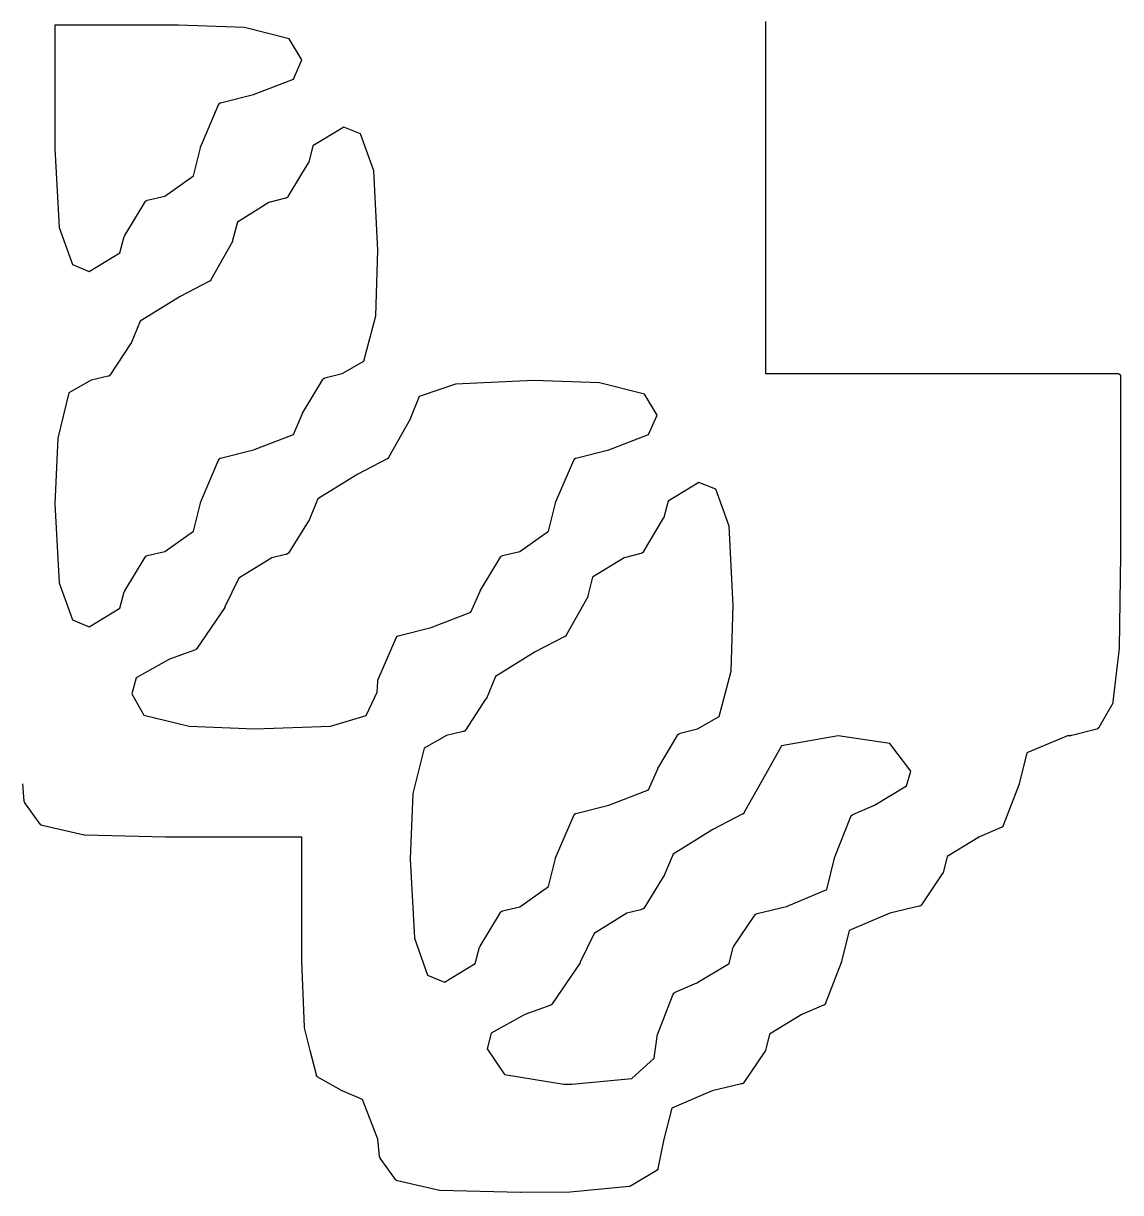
# Model space of a CAD drawing. Header units: millimetres. Extents: x 24 to 207, y 13 to 184.
# Drawn here: x 84.967 to 86.536, y 169.269 to 170.94 of the extents above; entities that cross this region are included whole.
import ezdxf

# ---------------------------------------------------------------- set-up
doc = ezdxf.new("R2010")
doc.units = ezdxf.units.MM
doc.header["$MEASUREMENT"] = 0
doc.layers.add('Silk', color=142, linetype='Continuous')

msp = doc.modelspace()

# ---------------------------------------------------------------- linework, layer by layer
at = {"layer": 'Silk', "linetype": 'Continuous'}
for p, q in [((86.028, 170.9428), (86.028, 170.4398)), ((85.012, 170.9378), (85.012, 170.7615)), ((85.189, 170.9378), (85.012, 170.9378)), ((85.283, 170.9344), (85.189, 170.9378)), ((85.347, 170.9183), (85.283, 170.9344)), ((85.365, 170.8881), (85.347, 170.9183)), ((85.353, 170.8605), (85.365, 170.8881)), ((85.296, 170.8387), (85.353, 170.8605)), ((85.249, 170.8269), (85.296, 170.8387)), ((85.22, 170.7633), (85.246, 170.824)), ((85.246, 170.8244), (85.247, 170.8249)), ((85.246, 170.824), (85.246, 170.8244)), ((85.247, 170.8258), (85.248, 170.8262)), ((85.247, 170.8254), (85.247, 170.8258)), ((85.247, 170.8252), (85.247, 170.8254)), ((85.247, 170.8249), (85.247, 170.8252)), ((85.248, 170.8265), (85.249, 170.8266)), ((85.248, 170.8263), (85.248, 170.8265)), ((85.248, 170.8262), (85.248, 170.8263)), ((85.249, 170.8266), (85.249, 170.8269)), ((85.425, 170.7921), (85.381, 170.7654)), ((85.449, 170.7823), (85.425, 170.7921)), ((85.468, 170.7293), (85.449, 170.7823)), ((85.012, 170.7615), (85.018, 170.6483)), ((85.21, 170.7221), (85.22, 170.7625)), ((85.22, 170.7629), (85.22, 170.7633)), ((85.22, 170.7625), (85.22, 170.7629)), ((85.381, 170.7654), (85.375, 170.742)), ((85.374, 170.7407), (85.345, 170.6926)), ((85.375, 170.7413), (85.374, 170.7407)), ((85.375, 170.742), (85.375, 170.7413)), ((85.169, 170.6934), (85.21, 170.7221)), ((85.474, 170.6162), (85.468, 170.7293)), ((85.143, 170.6869), (85.144, 170.6872)), ((85.144, 170.6873), (85.169, 170.6934)), ((85.144, 170.6872), (85.144, 170.6873)), ((85.144, 170.6873), (85.144, 170.6873)), ((85.342, 170.6903), (85.318, 170.6841)), ((85.343, 170.6904), (85.342, 170.6903)), ((85.344, 170.691), (85.343, 170.6907)), ((85.343, 170.6907), (85.343, 170.6904)), ((85.343, 170.6904), (85.343, 170.6904)), ((85.345, 170.6917), (85.344, 170.6912)), ((85.344, 170.6912), (85.344, 170.6911)), ((85.344, 170.6911), (85.344, 170.691)), ((85.345, 170.6926), (85.345, 170.6924)), ((85.345, 170.6924), (85.345, 170.6922)), ((85.345, 170.6922), (85.345, 170.6917)), ((85.112, 170.637), (85.141, 170.6851)), ((85.141, 170.6854), (85.142, 170.6859)), ((85.141, 170.6852), (85.141, 170.6854)), ((85.141, 170.6851), (85.141, 170.6852)), ((85.142, 170.6866), (85.143, 170.6869)), ((85.142, 170.6865), (85.142, 170.6866)), ((85.142, 170.6864), (85.142, 170.6865)), ((85.142, 170.6859), (85.142, 170.6864)), ((85.318, 170.6841), (85.273, 170.6563)), ((85.273, 170.6563), (85.266, 170.6298)), ((85.018, 170.6483), (85.037, 170.5954)), ((85.112, 170.6363), (85.112, 170.637)), ((85.105, 170.6122), (85.111, 170.6356)), ((85.111, 170.6356), (85.112, 170.6363)), ((85.266, 170.6286), (85.235, 170.5736)), ((85.266, 170.6298), (85.266, 170.6292)), ((85.266, 170.6292), (85.266, 170.6286)), ((85.061, 170.5855), (85.105, 170.6122)), ((85.471, 170.5222), (85.474, 170.6162)), ((85.037, 170.5954), (85.061, 170.5855)), ((85.233, 170.5716), (85.191, 170.5498)), ((85.234, 170.5719), (85.233, 170.5716)), ((85.235, 170.5726), (85.234, 170.5724)), ((85.234, 170.5724), (85.234, 170.5722)), ((85.234, 170.5722), (85.234, 170.5719)), ((85.235, 170.5736), (85.235, 170.5731)), ((85.235, 170.5731), (85.235, 170.5726)), ((85.191, 170.5498), (85.134, 170.5143)), ((85.454, 170.4575), (85.471, 170.5222)), ((85.134, 170.5143), (85.121, 170.4831)), ((85.12, 170.4823), (85.091, 170.4379)), ((85.121, 170.4827), (85.12, 170.4823)), ((85.121, 170.4831), (85.121, 170.4827)), ((85.423, 170.4395), (85.454, 170.4575)), ((85.09, 170.4364), (85.089, 170.4361)), ((85.091, 170.4376), (85.09, 170.4371)), ((85.09, 170.4371), (85.09, 170.4366)), ((85.09, 170.4366), (85.09, 170.4365)), ((85.09, 170.4365), (85.09, 170.4364)), ((85.091, 170.4379), (85.091, 170.4377)), ((85.091, 170.4377), (85.091, 170.4376)), ((85.398, 170.4333), (85.423, 170.4395)), ((86.028, 170.4398), (86.531, 170.4398)), ((86.531, 170.4398), (86.532, 170.4397)), ((86.532, 170.4397), (86.532, 170.4397)), ((86.532, 170.4397), (86.533, 170.4396)), ((86.533, 170.4396), (86.533, 170.4395)), ((86.533, 170.4395), (86.533, 170.4393)), ((86.533, 170.4393), (86.534, 170.4391)), ((86.534, 170.4391), (86.534, 170.4389)), ((86.534, 170.4389), (86.535, 170.4386)), ((86.535, 170.4386), (86.535, 170.4383)), ((86.535, 170.4383), (86.535, 170.438)), ((86.535, 170.438), (86.535, 170.4376)), ((86.535, 170.4376), (86.536, 170.4373)), ((86.536, 170.4373), (86.536, 170.4369)), ((86.536, 170.4369), (86.536, 170.4365)), ((86.536, 170.4365), (86.536, 170.4361)), ((85.064, 170.4301), (85.032, 170.4121)), ((85.088, 170.4357), (85.064, 170.4301)), ((85.089, 170.4361), (85.088, 170.4358)), ((85.088, 170.4358), (85.088, 170.4358)), ((85.088, 170.4358), (85.088, 170.4357)), ((85.366, 170.383), (85.395, 170.4311)), ((85.395, 170.4314), (85.396, 170.4319)), ((85.395, 170.4312), (85.395, 170.4314)), ((85.395, 170.4311), (85.395, 170.4312)), ((85.396, 170.4326), (85.397, 170.4329)), ((85.396, 170.4325), (85.396, 170.4326)), ((85.396, 170.4324), (85.396, 170.4325)), ((85.396, 170.4319), (85.396, 170.4324)), ((85.397, 170.4329), (85.398, 170.4332)), ((85.398, 170.4332), (85.398, 170.4333)), ((85.398, 170.4333), (85.398, 170.4333)), ((85.585, 170.4246), (85.533, 170.4066)), ((85.697, 170.4298), (85.585, 170.4246)), ((85.791, 170.4264), (85.697, 170.4298)), ((85.855, 170.4103), (85.791, 170.4264)), ((86.536, 170.4361), (86.536, 170.4357)), ((86.536, 170.4357), (86.536, 170.4352)), ((86.536, 170.4352), (86.536, 170.4348)), ((86.536, 170.4348), (86.536, 170.1808)), ((85.032, 170.4121), (85.016, 170.3474)), ((85.533, 170.4066), (85.52, 170.3751)), ((85.873, 170.3801), (85.855, 170.4103)), ((85.353, 170.3526), (85.366, 170.3823)), ((85.366, 170.3826), (85.366, 170.383)), ((85.366, 170.3823), (85.366, 170.3826)), ((85.52, 170.3746), (85.489, 170.3196)), ((85.52, 170.3751), (85.52, 170.3748)), ((85.52, 170.3748), (85.52, 170.3746)), ((85.861, 170.3526), (85.873, 170.3801)), ((85.016, 170.3474), (85.012, 170.2534)), ((85.296, 170.3307), (85.353, 170.3526)), ((85.804, 170.3307), (85.861, 170.3526)), ((85.249, 170.3189), (85.296, 170.3307)), ((85.489, 170.3196), (85.489, 170.3191)), ((85.757, 170.3189), (85.804, 170.3307)), ((85.22, 170.2553), (85.246, 170.316)), ((85.246, 170.3164), (85.247, 170.3169)), ((85.246, 170.316), (85.246, 170.3164)), ((85.247, 170.3178), (85.248, 170.3182)), ((85.247, 170.3174), (85.247, 170.3178)), ((85.247, 170.3172), (85.247, 170.3174)), ((85.247, 170.3169), (85.247, 170.3172)), ((85.248, 170.3185), (85.249, 170.3186)), ((85.248, 170.3183), (85.248, 170.3185)), ((85.248, 170.3182), (85.248, 170.3183)), ((85.249, 170.3186), (85.249, 170.3189)), ((85.487, 170.3176), (85.445, 170.2958)), ((85.488, 170.3179), (85.487, 170.3176)), ((85.489, 170.3186), (85.488, 170.3184)), ((85.488, 170.3184), (85.488, 170.3182)), ((85.488, 170.3182), (85.488, 170.3179)), ((85.489, 170.3191), (85.489, 170.3186)), ((85.728, 170.2553), (85.754, 170.316)), ((85.754, 170.3164), (85.755, 170.3169)), ((85.754, 170.316), (85.754, 170.3164)), ((85.755, 170.3178), (85.756, 170.3182)), ((85.755, 170.3174), (85.755, 170.3178)), ((85.755, 170.3172), (85.755, 170.3174)), ((85.755, 170.3169), (85.755, 170.3172)), ((85.756, 170.3185), (85.757, 170.3186)), ((85.756, 170.3183), (85.756, 170.3185)), ((85.756, 170.3182), (85.756, 170.3183)), ((85.757, 170.3186), (85.757, 170.3189)), ((85.445, 170.2958), (85.388, 170.2603)), ((85.933, 170.2841), (85.889, 170.2574)), ((85.957, 170.2743), (85.933, 170.2841)), ((85.976, 170.2213), (85.957, 170.2743)), ((85.012, 170.2534), (85.018, 170.1403)), ((85.21, 170.2141), (85.22, 170.2545)), ((85.22, 170.2549), (85.22, 170.2553)), ((85.22, 170.2545), (85.22, 170.2549)), ((85.388, 170.2603), (85.375, 170.2291)), ((85.718, 170.2141), (85.728, 170.2545)), ((85.728, 170.2549), (85.728, 170.2553)), ((85.728, 170.2545), (85.728, 170.2549)), ((85.889, 170.2574), (85.883, 170.234)), ((85.374, 170.2283), (85.346, 170.183)), ((85.375, 170.2287), (85.374, 170.2283)), ((85.375, 170.2291), (85.375, 170.2287)), ((85.882, 170.2327), (85.853, 170.1846)), ((85.883, 170.2333), (85.882, 170.2327)), ((85.883, 170.234), (85.883, 170.2333)), ((85.982, 170.1082), (85.976, 170.2213)), ((85.169, 170.1854), (85.21, 170.2141)), ((85.677, 170.1854), (85.718, 170.2141)), ((85.112, 170.129), (85.141, 170.1771)), ((85.141, 170.1774), (85.142, 170.1779)), ((85.141, 170.1772), (85.141, 170.1774)), ((85.141, 170.1771), (85.141, 170.1772)), ((85.142, 170.1786), (85.143, 170.1789)), ((85.142, 170.1785), (85.142, 170.1786)), ((85.142, 170.1784), (85.142, 170.1785)), ((85.142, 170.1779), (85.142, 170.1784)), ((85.143, 170.1789), (85.144, 170.1792)), ((85.144, 170.1793), (85.169, 170.1854)), ((85.144, 170.1792), (85.144, 170.1793)), ((85.144, 170.1793), (85.144, 170.1793)), ((85.322, 170.1761), (85.275, 170.1469)), ((85.342, 170.1808), (85.322, 170.1761)), ((85.343, 170.1808), (85.342, 170.1808)), ((85.344, 170.1814), (85.343, 170.1812)), ((85.343, 170.1812), (85.343, 170.1809)), ((85.343, 170.1809), (85.343, 170.1808)), ((85.345, 170.1822), (85.344, 170.1817)), ((85.344, 170.1817), (85.344, 170.1816)), ((85.344, 170.1816), (85.344, 170.1814)), ((85.346, 170.183), (85.345, 170.1828)), ((85.345, 170.1828), (85.345, 170.1826)), ((85.345, 170.1826), (85.345, 170.1822)), ((85.62, 170.129), (85.649, 170.1771)), ((85.649, 170.1774), (85.65, 170.1779)), ((85.649, 170.1772), (85.649, 170.1774)), ((85.649, 170.1771), (85.649, 170.1772)), ((85.65, 170.1786), (85.651, 170.1789)), ((85.65, 170.1785), (85.65, 170.1786)), ((85.65, 170.1784), (85.65, 170.1785)), ((85.65, 170.1779), (85.65, 170.1784)), ((85.651, 170.1789), (85.652, 170.1792)), ((85.652, 170.1793), (85.677, 170.1854)), ((85.652, 170.1792), (85.652, 170.1793)), ((85.652, 170.1793), (85.652, 170.1793)), ((85.826, 170.1761), (85.781, 170.1483)), ((85.85, 170.1823), (85.826, 170.1761)), ((85.851, 170.1824), (85.85, 170.1823)), ((85.852, 170.183), (85.851, 170.1827)), ((85.851, 170.1827), (85.851, 170.1824)), ((85.851, 170.1824), (85.851, 170.1824)), ((85.853, 170.1837), (85.852, 170.1832)), ((85.852, 170.1832), (85.852, 170.1831)), ((85.852, 170.1831), (85.852, 170.183)), ((85.853, 170.1846), (85.853, 170.1844)), ((85.853, 170.1844), (85.853, 170.1842)), ((85.853, 170.1842), (85.853, 170.1837)), ((86.536, 170.1807), (86.534, 170.0473)), ((86.536, 170.1808), (86.536, 170.1808)), ((86.536, 170.1808), (86.536, 170.1807)), ((85.018, 170.1403), (85.037, 170.0874)), ((85.275, 170.1469), (85.255, 170.1061)), ((85.781, 170.1483), (85.774, 170.1218)), ((85.105, 170.1042), (85.111, 170.1276)), ((85.111, 170.1276), (85.112, 170.1283)), ((85.112, 170.1283), (85.112, 170.129)), ((85.607, 170.0985), (85.62, 170.1283)), ((85.62, 170.1286), (85.62, 170.129)), ((85.62, 170.1283), (85.62, 170.1286)), ((85.774, 170.1206), (85.743, 170.0656)), ((85.774, 170.1218), (85.774, 170.1212)), ((85.774, 170.1212), (85.774, 170.1206)), ((85.061, 170.0775), (85.105, 170.1042)), ((85.255, 170.1054), (85.215, 170.0464)), ((85.255, 170.1061), (85.255, 170.1058)), ((85.255, 170.1058), (85.255, 170.1054)), ((85.979, 170.0142), (85.982, 170.1082)), ((85.037, 170.0874), (85.061, 170.0775)), ((85.55, 170.0767), (85.607, 170.0985)), ((85.503, 170.0649), (85.55, 170.0767)), ((85.474, 170.0013), (85.5, 170.062)), ((85.5, 170.0624), (85.501, 170.0629)), ((85.5, 170.062), (85.5, 170.0624)), ((85.501, 170.0638), (85.502, 170.0642)), ((85.501, 170.0634), (85.501, 170.0638)), ((85.501, 170.0632), (85.501, 170.0634)), ((85.501, 170.0629), (85.501, 170.0632)), ((85.502, 170.0645), (85.503, 170.0646)), ((85.502, 170.0643), (85.502, 170.0645)), ((85.502, 170.0642), (85.502, 170.0643)), ((85.503, 170.0646), (85.503, 170.0649)), ((85.741, 170.0636), (85.699, 170.0418)), ((85.742, 170.0639), (85.741, 170.0636)), ((85.743, 170.0646), (85.742, 170.0644)), ((85.742, 170.0644), (85.742, 170.0642)), ((85.742, 170.0642), (85.742, 170.0639)), ((85.743, 170.0656), (85.743, 170.0651)), ((85.743, 170.0651), (85.743, 170.0646)), ((85.213, 170.0445), (85.176, 170.0311)), ((85.214, 170.0452), (85.213, 170.0449)), ((85.213, 170.0449), (85.213, 170.0445)), ((85.215, 170.0459), (85.214, 170.0454)), ((85.214, 170.0454), (85.214, 170.0453)), ((85.214, 170.0453), (85.214, 170.0452)), ((85.215, 170.0464), (85.215, 170.0459)), ((85.699, 170.0418), (85.642, 170.0063)), ((86.534, 170.0468), (86.525, 169.9703)), ((86.534, 170.0473), (86.534, 170.047)), ((86.534, 170.047), (86.534, 170.0468)), ((85.176, 170.0311), (85.128, 170.0047)), ((85.128, 170.0047), (85.122, 169.9819)), ((85.642, 170.0063), (85.629, 169.9751)), ((85.962, 169.9495), (85.979, 170.0142)), ((85.473, 169.9839), (85.474, 169.9996)), ((85.474, 170.0005), (85.474, 170.0013)), ((85.474, 170.0013), (85.474, 170.0013)), ((85.474, 170.0013), (85.474, 170.0013)), ((85.474, 169.9996), (85.474, 170.0005)), ((85.474, 169.9996), (85.474, 169.9996)), ((85.474, 169.9996), (85.474, 169.9996)), ((85.122, 169.9819), (85.139, 169.9513)), ((85.457, 169.951), (85.473, 169.9839)), ((85.628, 169.9743), (85.599, 169.9299)), ((85.629, 169.9747), (85.628, 169.9743)), ((85.629, 169.9751), (85.629, 169.9747)), ((86.525, 169.9684), (86.505, 169.9334)), ((86.525, 169.9703), (86.525, 169.9701)), ((86.525, 169.9701), (86.525, 169.97)), ((86.525, 169.97), (86.525, 169.9693)), ((86.525, 169.9693), (86.525, 169.9686)), ((86.525, 169.9686), (86.525, 169.9685)), ((86.525, 169.9685), (86.525, 169.9684)), ((85.139, 169.9513), (85.204, 169.9353)), ((85.204, 169.9353), (85.298, 169.9318)), ((85.298, 169.9318), (85.406, 169.9356)), ((85.406, 169.9356), (85.457, 169.951)), ((85.931, 169.9315), (85.962, 169.9495)), ((85.572, 169.9221), (85.54, 169.9041)), ((85.596, 169.9277), (85.572, 169.9221)), ((85.597, 169.9281), (85.596, 169.9278)), ((85.596, 169.9278), (85.596, 169.9278)), ((85.596, 169.9278), (85.596, 169.9277)), ((85.598, 169.9284), (85.597, 169.9281)), ((85.599, 169.9296), (85.598, 169.9291)), ((85.598, 169.9291), (85.598, 169.9286)), ((85.598, 169.9286), (85.598, 169.9285)), ((85.598, 169.9285), (85.598, 169.9284)), ((85.599, 169.9299), (85.599, 169.9297)), ((85.599, 169.9297), (85.599, 169.9296)), ((85.874, 169.875), (85.903, 169.9231)), ((85.903, 169.9234), (85.904, 169.9239)), ((85.903, 169.9232), (85.903, 169.9234)), ((85.903, 169.9231), (85.903, 169.9232)), ((85.904, 169.9246), (85.905, 169.9249)), ((85.904, 169.9245), (85.904, 169.9246)), ((85.904, 169.9244), (85.904, 169.9245)), ((85.904, 169.9239), (85.904, 169.9244)), ((85.905, 169.9249), (85.906, 169.9252)), ((85.906, 169.9253), (85.931, 169.9315)), ((85.906, 169.9252), (85.906, 169.9253)), ((85.906, 169.9253), (85.906, 169.9253)), ((86.132, 169.9217), (86.051, 169.9075)), ((86.206, 169.9109), (86.132, 169.9217)), ((86.46, 169.9218), (86.402, 169.8975)), ((86.465, 169.9219), (86.46, 169.9218)), ((86.466, 169.922), (86.465, 169.922)), ((86.465, 169.922), (86.465, 169.9219)), ((86.502, 169.931), (86.466, 169.922)), ((86.503, 169.9315), (86.502, 169.9312)), ((86.502, 169.9312), (86.502, 169.9311)), ((86.502, 169.9311), (86.502, 169.931)), ((86.504, 169.9321), (86.503, 169.9319)), ((86.503, 169.9319), (86.503, 169.9317)), ((86.503, 169.9317), (86.503, 169.9315)), ((86.505, 169.9332), (86.504, 169.9329)), ((86.504, 169.9329), (86.504, 169.9325)), ((86.504, 169.9325), (86.504, 169.9321)), ((86.505, 169.9334), (86.505, 169.9332)), ((85.54, 169.9041), (85.524, 169.8394)), ((86.051, 169.9075), (86.028, 169.8666)), ((86.236, 169.8713), (86.206, 169.9109)), ((86.402, 169.8975), (86.391, 169.853)), ((85.861, 169.8446), (85.874, 169.8743)), ((85.874, 169.8746), (85.874, 169.875)), ((85.874, 169.8743), (85.874, 169.8746)), ((86.23, 169.8502), (86.236, 169.8713)), ((84.968, 169.8284), (84.966, 169.8531)), ((86.028, 169.8666), (85.997, 169.8116)), ((86.028, 169.8666), (86.028, 169.8666)), ((86.391, 169.8524), (86.368, 169.7933)), ((86.391, 169.853), (86.391, 169.8527)), ((86.391, 169.8527), (86.391, 169.8524)), ((85.524, 169.8394), (85.52, 169.7454)), ((85.804, 169.8227), (85.861, 169.8446)), ((86.184, 169.8224), (86.23, 169.8502)), ((84.968, 169.8279), (84.968, 169.8284)), ((84.968, 169.8274), (84.968, 169.8279)), ((84.969, 169.8271), (84.968, 169.8274)), ((84.969, 169.8267), (84.969, 169.8271)), ((84.969, 169.8263), (84.969, 169.8267)), ((84.969, 169.8258), (84.969, 169.8263)), ((84.991, 169.7955), (84.969, 169.8258)), ((85.757, 169.8109), (85.804, 169.8227)), ((86.153, 169.8091), (86.184, 169.8224)), ((85.728, 169.7473), (85.754, 169.808)), ((85.754, 169.8084), (85.755, 169.8089)), ((85.754, 169.808), (85.754, 169.8084)), ((85.755, 169.8098), (85.756, 169.8102)), ((85.755, 169.8094), (85.755, 169.8098)), ((85.755, 169.8092), (85.755, 169.8094)), ((85.755, 169.8089), (85.755, 169.8092)), ((85.756, 169.8105), (85.757, 169.8106)), ((85.756, 169.8103), (85.756, 169.8105)), ((85.756, 169.8102), (85.756, 169.8103)), ((85.757, 169.8106), (85.757, 169.8109)), ((85.995, 169.8096), (85.953, 169.7878)), ((85.996, 169.8099), (85.995, 169.8096)), ((85.997, 169.8106), (85.996, 169.8104)), ((85.996, 169.8104), (85.996, 169.8102)), ((85.996, 169.8102), (85.996, 169.8099)), ((85.997, 169.8116), (85.997, 169.8111)), ((85.997, 169.8111), (85.997, 169.8106)), ((86.127, 169.7472), (86.15, 169.8063)), ((86.15, 169.8068), (86.151, 169.8072)), ((86.15, 169.8065), (86.15, 169.8068)), ((86.15, 169.8063), (86.15, 169.8065)), ((86.151, 169.8081), (86.152, 169.8085)), ((86.151, 169.8079), (86.151, 169.8081)), ((86.151, 169.8078), (86.151, 169.8079)), ((86.151, 169.8072), (86.151, 169.8078)), ((86.152, 169.8085), (86.152, 169.8089)), ((86.152, 169.8089), (86.153, 169.8089)), ((86.153, 169.8089), (86.153, 169.8091)), ((84.991, 169.7954), (84.991, 169.7955)), ((84.991, 169.7955), (84.991, 169.7955)), ((84.992, 169.7949), (84.991, 169.7954)), ((84.992, 169.7943), (84.992, 169.7949)), ((84.992, 169.7942), (84.992, 169.7943)), ((84.992, 169.7943), (84.992, 169.7943)), ((84.993, 169.7939), (84.992, 169.7942)), ((84.994, 169.7936), (84.993, 169.7939)), ((85.054, 169.7799), (84.994, 169.7936)), ((84.994, 169.7936), (84.994, 169.7936)), ((84.994, 169.7936), (84.994, 169.7936)), ((85.953, 169.7878), (85.896, 169.7523)), ((86.365, 169.7905), (86.334, 169.7772)), ((86.366, 169.7907), (86.365, 169.7905)), ((86.367, 169.7915), (86.366, 169.7911)), ((86.366, 169.7911), (86.366, 169.7908)), ((86.366, 169.7908), (86.366, 169.7907)), ((86.368, 169.7924), (86.367, 169.7919)), ((86.367, 169.7919), (86.367, 169.7917)), ((86.367, 169.7917), (86.367, 169.7915)), ((86.368, 169.7933), (86.368, 169.7931)), ((86.368, 169.7931), (86.368, 169.7929)), ((86.368, 169.7929), (86.368, 169.7924)), ((85.055, 169.7799), (85.054, 169.7799)), ((85.055, 169.7798), (85.055, 169.7799)), ((85.17, 169.7767), (85.055, 169.7798)), ((85.171, 169.7767), (85.17, 169.7767)), ((85.171, 169.7767), (85.171, 169.7767)), ((85.365, 169.7767), (85.171, 169.7767)), ((85.365, 169.6002), (85.365, 169.7767)), ((86.334, 169.7772), (86.288, 169.7494)), ((85.896, 169.7523), (85.883, 169.7211)), ((85.52, 169.7454), (85.526, 169.6323)), ((85.718, 169.7061), (85.728, 169.7465)), ((85.728, 169.7469), (85.728, 169.7473)), ((85.728, 169.7465), (85.728, 169.7469)), ((86.116, 169.7021), (86.127, 169.7466)), ((86.127, 169.7469), (86.127, 169.7472)), ((86.127, 169.7466), (86.127, 169.7469)), ((86.288, 169.7494), (86.282, 169.726)), ((85.882, 169.7203), (85.854, 169.675)), ((85.883, 169.7207), (85.882, 169.7203)), ((85.883, 169.7211), (85.883, 169.7207)), ((86.281, 169.7244), (86.251, 169.6801)), ((86.282, 169.7252), (86.281, 169.7244)), ((86.281, 169.7244), (86.281, 169.7244)), ((86.281, 169.7244), (86.281, 169.7244)), ((86.282, 169.726), (86.282, 169.726)), ((86.282, 169.726), (86.282, 169.726)), ((86.282, 169.726), (86.282, 169.7252)), ((85.677, 169.6774), (85.718, 169.7061)), ((86.058, 169.6776), (86.116, 169.7021)), ((85.62, 169.621), (85.649, 169.6691)), ((85.649, 169.6694), (85.65, 169.6699)), ((85.649, 169.6692), (85.649, 169.6694)), ((85.649, 169.6691), (85.649, 169.6692)), ((85.65, 169.6706), (85.651, 169.6709)), ((85.65, 169.6705), (85.65, 169.6706)), ((85.65, 169.6704), (85.65, 169.6705)), ((85.65, 169.6699), (85.65, 169.6704)), ((85.651, 169.6709), (85.652, 169.6712)), ((85.652, 169.6713), (85.677, 169.6774)), ((85.652, 169.6712), (85.652, 169.6713)), ((85.652, 169.6713), (85.652, 169.6713)), ((85.83, 169.6681), (85.783, 169.6389)), ((85.85, 169.6728), (85.83, 169.6681)), ((85.851, 169.6728), (85.85, 169.6728)), ((85.852, 169.6734), (85.851, 169.6732)), ((85.851, 169.6732), (85.851, 169.6729)), ((85.851, 169.6729), (85.851, 169.6728)), ((85.853, 169.6742), (85.852, 169.6737)), ((85.852, 169.6737), (85.852, 169.6736)), ((85.852, 169.6736), (85.852, 169.6734)), ((85.854, 169.675), (85.853, 169.6748)), ((85.853, 169.6748), (85.853, 169.6746)), ((85.853, 169.6746), (85.853, 169.6742)), ((86.015, 169.6672), (86.016, 169.6675)), ((86.016, 169.6676), (86.058, 169.6776)), ((86.016, 169.6675), (86.016, 169.6676)), ((86.016, 169.6675), (86.016, 169.6675)), ((86.206, 169.668), (86.148, 169.6435)), ((86.248, 169.6781), (86.206, 169.668)), ((86.249, 169.6784), (86.248, 169.6781)), ((86.248, 169.6781), (86.248, 169.6781)), ((86.248, 169.6781), (86.248, 169.6781)), ((86.25, 169.6787), (86.249, 169.6784)), ((86.251, 169.6794), (86.25, 169.6789)), ((86.25, 169.6789), (86.25, 169.6788)), ((86.25, 169.6788), (86.25, 169.6787)), ((86.251, 169.6801), (86.251, 169.68)), ((86.251, 169.68), (86.251, 169.6799)), ((86.251, 169.6799), (86.251, 169.6794)), ((85.983, 169.6212), (86.013, 169.6655)), ((86.013, 169.6657), (86.014, 169.6662)), ((86.013, 169.6656), (86.013, 169.6657)), ((86.013, 169.6655), (86.013, 169.6656)), ((86.014, 169.6668), (86.015, 169.6669)), ((86.014, 169.6662), (86.014, 169.6668)), ((86.014, 169.6668), (86.014, 169.6668)), ((86.015, 169.6669), (86.015, 169.6672)), ((85.783, 169.6389), (85.763, 169.5981)), ((86.148, 169.6435), (86.137, 169.599)), ((85.526, 169.6323), (85.545, 169.5794)), ((85.613, 169.5962), (85.619, 169.6196)), ((85.619, 169.6196), (85.62, 169.6203)), ((85.62, 169.6203), (85.62, 169.621)), ((85.976, 169.5962), (85.982, 169.6196)), ((85.982, 169.6196), (85.983, 169.6204)), ((85.982, 169.6196), (85.982, 169.6196)), ((85.982, 169.6196), (85.982, 169.6196)), ((85.983, 169.6204), (85.983, 169.6212)), ((85.983, 169.6212), (85.983, 169.6212)), ((85.983, 169.6212), (85.983, 169.6212)), ((85.365, 169.6001), (85.365, 169.6002)), ((85.365, 169.6002), (85.365, 169.6002)), ((85.369, 169.5053), (85.365, 169.6001)), ((85.569, 169.5695), (85.613, 169.5962)), ((85.763, 169.5974), (85.723, 169.5384)), ((85.763, 169.5981), (85.763, 169.5978)), ((85.763, 169.5978), (85.763, 169.5974)), ((85.93, 169.5684), (85.976, 169.5962)), ((86.137, 169.5984), (86.114, 169.5393)), ((86.137, 169.599), (86.137, 169.5987)), ((86.137, 169.5987), (86.137, 169.5984)), ((85.545, 169.5794), (85.569, 169.5695)), ((85.899, 169.5551), (85.93, 169.5684)), ((85.873, 169.4932), (85.896, 169.5523)), ((85.896, 169.5528), (85.897, 169.5532)), ((85.896, 169.5525), (85.896, 169.5528)), ((85.896, 169.5523), (85.896, 169.5525)), ((85.897, 169.5541), (85.898, 169.5545)), ((85.897, 169.5539), (85.897, 169.5541)), ((85.897, 169.5538), (85.897, 169.5539)), ((85.897, 169.5532), (85.897, 169.5538)), ((85.898, 169.5545), (85.898, 169.5549)), ((85.898, 169.5549), (85.899, 169.5549)), ((85.899, 169.5549), (85.899, 169.5551)), ((85.721, 169.5365), (85.684, 169.5231)), ((85.722, 169.5372), (85.721, 169.5369)), ((85.721, 169.5369), (85.721, 169.5365)), ((85.723, 169.5379), (85.722, 169.5374)), ((85.722, 169.5374), (85.722, 169.5373)), ((85.722, 169.5373), (85.722, 169.5372)), ((85.723, 169.5384), (85.723, 169.5379)), ((86.111, 169.5365), (86.08, 169.5232)), ((86.112, 169.5367), (86.111, 169.5365)), ((86.113, 169.5375), (86.112, 169.5371)), ((86.112, 169.5371), (86.112, 169.5368)), ((86.112, 169.5368), (86.112, 169.5367)), ((86.114, 169.5384), (86.113, 169.5379)), ((86.113, 169.5379), (86.113, 169.5377)), ((86.113, 169.5377), (86.113, 169.5375)), ((86.114, 169.5393), (86.114, 169.5391)), ((86.114, 169.5391), (86.114, 169.5389)), ((86.114, 169.5389), (86.114, 169.5384)), ((85.684, 169.5231), (85.636, 169.4967)), ((86.08, 169.5232), (86.034, 169.4954)), ((85.369, 169.5048), (85.369, 169.5053)), ((85.369, 169.5043), (85.369, 169.5048)), ((85.377, 169.472), (85.369, 169.5043)), ((85.636, 169.4967), (85.63, 169.4741)), ((85.869, 169.4611), (85.873, 169.492)), ((85.873, 169.4926), (85.873, 169.4932)), ((85.873, 169.492), (85.873, 169.4926)), ((86.034, 169.4954), (86.028, 169.472)), ((85.386, 169.437), (85.377, 169.472)), ((85.63, 169.4741), (85.655, 169.4376)), ((86.027, 169.4704), (85.997, 169.4261)), ((86.028, 169.4712), (86.027, 169.4704)), ((86.027, 169.4704), (86.027, 169.4704)), ((86.027, 169.4704), (86.027, 169.4704)), ((86.028, 169.472), (86.028, 169.472)), ((86.028, 169.472), (86.028, 169.472)), ((86.028, 169.472), (86.028, 169.4712)), ((85.837, 169.4318), (85.869, 169.4611)), ((85.386, 169.4368), (85.386, 169.437)), ((85.386, 169.4365), (85.386, 169.4368)), ((85.386, 169.436), (85.386, 169.4365)), ((85.386, 169.4354), (85.386, 169.436)), ((85.386, 169.4352), (85.386, 169.4354)), ((85.387, 169.435), (85.386, 169.4352)), ((85.387, 169.4346), (85.387, 169.435)), ((85.387, 169.4342), (85.387, 169.4346)), ((85.388, 169.4341), (85.387, 169.4342)), ((85.388, 169.4339), (85.388, 169.4341)), ((85.422, 169.4145), (85.388, 169.4339)), ((85.655, 169.4376), (85.74, 169.4239)), ((85.74, 169.4239), (85.751, 169.4238)), ((85.751, 169.4238), (85.837, 169.4318)), ((85.994, 169.4241), (85.952, 169.414)), ((85.995, 169.4244), (85.994, 169.4241)), ((85.994, 169.4241), (85.994, 169.4241)), ((85.994, 169.4241), (85.994, 169.4241)), ((85.996, 169.4247), (85.995, 169.4244)), ((85.997, 169.4254), (85.996, 169.4249)), ((85.996, 169.4249), (85.996, 169.4248)), ((85.996, 169.4248), (85.996, 169.4247)), ((85.997, 169.4261), (85.997, 169.426)), ((85.997, 169.426), (85.997, 169.4259)), ((85.997, 169.4259), (85.997, 169.4254)), ((85.422, 169.4144), (85.422, 169.4145)), ((85.423, 169.4142), (85.422, 169.4144)), ((85.452, 169.4016), (85.423, 169.4142)), ((85.474, 169.3451), (85.452, 169.4016)), ((85.952, 169.414), (85.894, 169.3895)), ((85.894, 169.3895), (85.883, 169.3451)), ((85.476, 169.3204), (85.474, 169.3451)), ((85.883, 169.3451), (85.874, 169.3033)), ((85.476, 169.3199), (85.476, 169.3204)), ((85.476, 169.3194), (85.476, 169.3199)), ((85.477, 169.3191), (85.476, 169.3194)), ((85.477, 169.3187), (85.477, 169.3191)), ((85.477, 169.3183), (85.477, 169.3187)), ((85.477, 169.3178), (85.477, 169.3183)), ((85.499, 169.2875), (85.477, 169.3178)), ((85.872, 169.3), (85.835, 169.2781)), ((85.873, 169.3004), (85.872, 169.3002)), ((85.872, 169.3002), (85.872, 169.3)), ((85.874, 169.3014), (85.873, 169.3011)), ((85.873, 169.3011), (85.873, 169.3008)), ((85.873, 169.3008), (85.873, 169.3004)), ((85.874, 169.3033), (85.874, 169.303)), ((85.874, 169.303), (85.874, 169.3026)), ((85.874, 169.3026), (85.874, 169.3022)), ((85.874, 169.3022), (85.874, 169.3017)), ((85.874, 169.3017), (85.874, 169.3014)), ((85.499, 169.2874), (85.499, 169.2875)), ((85.499, 169.2875), (85.499, 169.2875)), ((85.5, 169.2869), (85.499, 169.2874)), ((85.5, 169.2863), (85.5, 169.2869)), ((85.5, 169.2862), (85.5, 169.2863)), ((85.5, 169.2863), (85.5, 169.2863)), ((85.501, 169.2859), (85.5, 169.2862)), ((85.502, 169.2856), (85.501, 169.2859)), ((85.562, 169.2719), (85.502, 169.2856)), ((85.502, 169.2856), (85.502, 169.2856)), ((85.502, 169.2856), (85.502, 169.2856)), ((85.563, 169.2719), (85.562, 169.2719)), ((85.563, 169.2718), (85.563, 169.2719)), ((85.678, 169.2687), (85.563, 169.2718)), ((85.679, 169.2687), (85.678, 169.2687)), ((85.749, 169.2694), (85.679, 169.2687)), ((85.679, 169.2687), (85.679, 169.2687)), ((85.833, 169.2775), (85.749, 169.2695)), ((85.749, 169.2695), (85.749, 169.2695)), ((85.749, 169.2695), (85.749, 169.2694)), ((85.834, 169.2778), (85.833, 169.2775)), ((85.833, 169.2775), (85.833, 169.2775)), ((85.833, 169.2775), (85.833, 169.2775)), ((85.835, 169.2781), (85.834, 169.2781)), ((85.834, 169.2781), (85.834, 169.2779)), ((85.834, 169.2779), (85.834, 169.2778))]:
    msp.add_line(p, q, dxfattribs=at)

doc.saveas('drawing.dxf')
